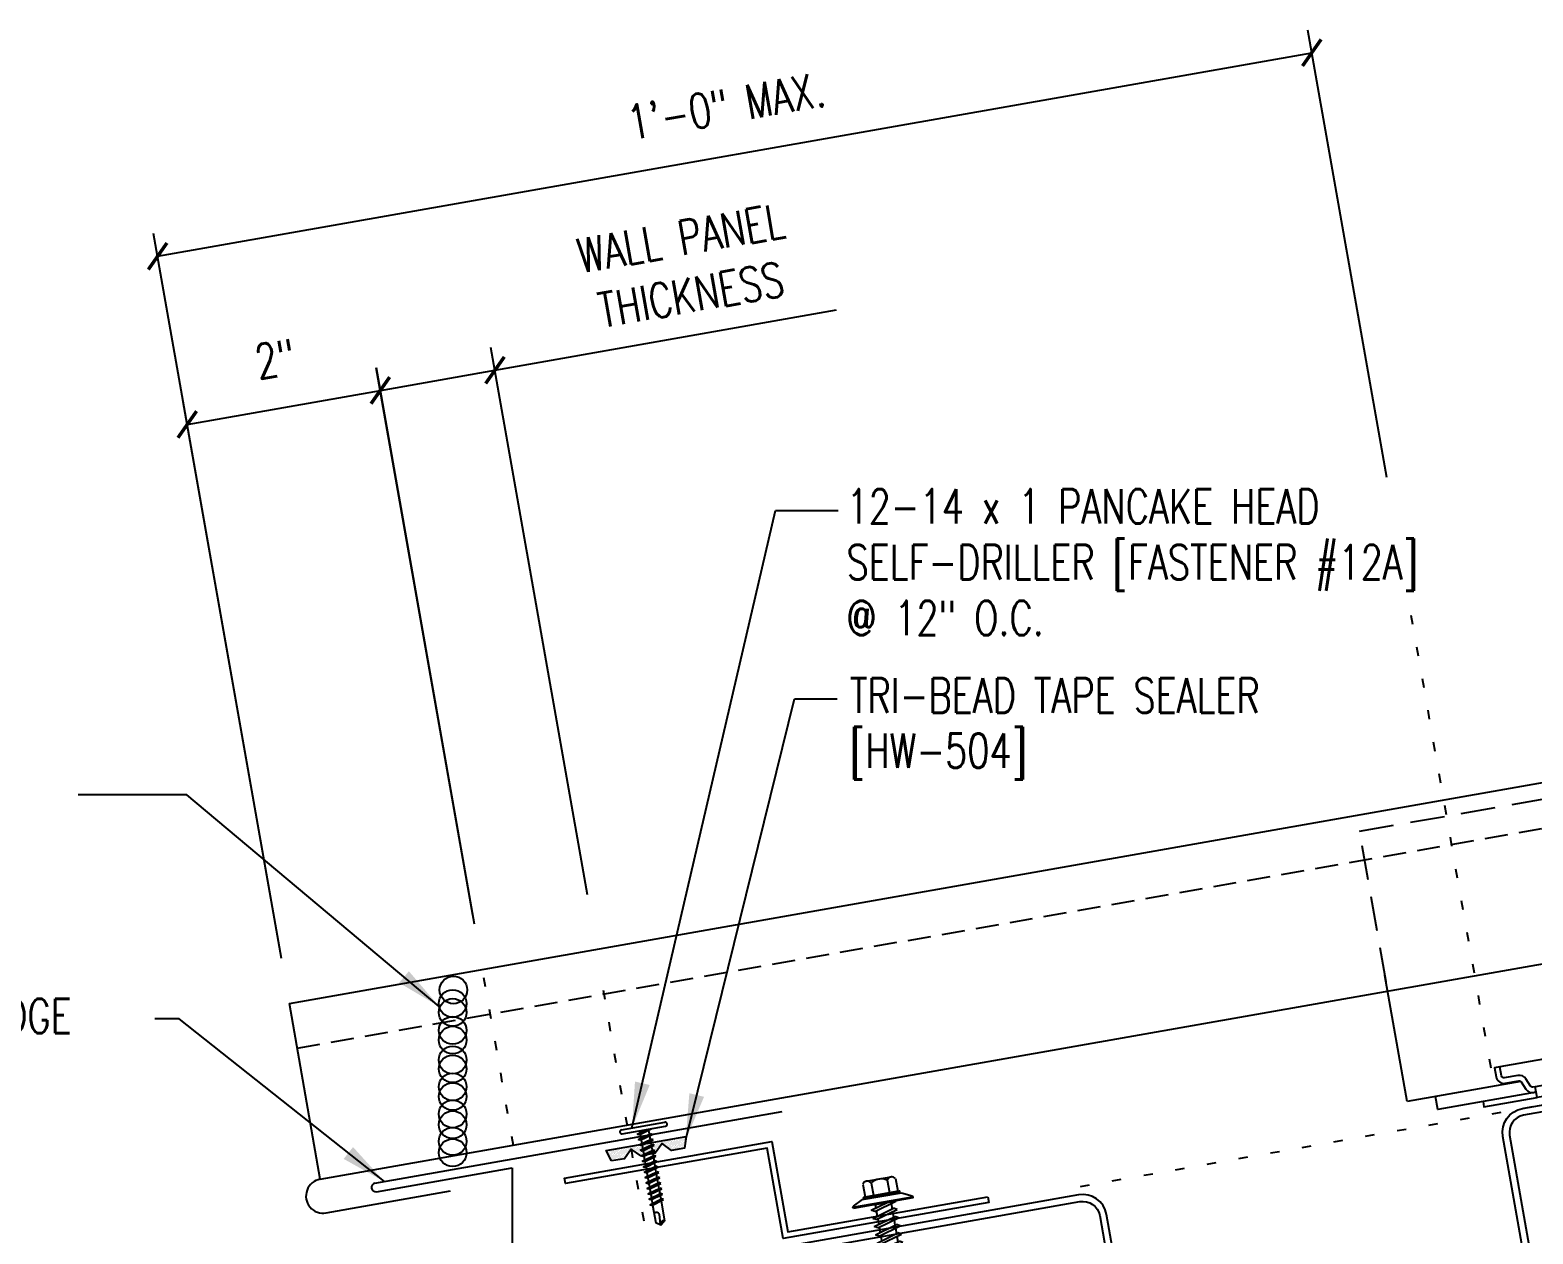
# Model space of a CAD drawing. Header units: inches. Extents: x -1 to 44.1, y 6.6 to 42.1.
# Drawn here: x 17.51 to 33.86, y 23.98 to 37.07 of the extents above; entities that cross this region are included whole.
import ezdxf

# ---------------------------------------------------------------- set-up
doc = ezdxf.new("R2010")
doc.units = ezdxf.units.IN
doc.header["$MEASUREMENT"] = 0
for name, pattern in [('DOT', [0.25, 0, -0.25]), ('HIDDEN', [0.375, 0.25, -0.125]), ('HIDDEN2', [0.1875, 0.125, -0.0625])]:
    doc.linetypes.add(name, pattern=pattern)
for name, color, linetype in [('clip', 5, 'Continuous'), ('DIM', 2, 'Continuous'), ('FASTENER', 9, 'Continuous'), ('PANEL', 11, 'Continuous'), ('STLA', 10, 'Continuous'), ('TAPE', 8, 'Continuous'), ('TEXT', 2, 'Continuous'), ('TRIM', 6, 'Continuous')]:
    doc.layers.add(name, color=color, linetype=linetype)
doc.styles.add('TEXT', font='SIMPLEX', dxfattribs={"width": 0.75, "height": 6})
doc.styles.add('TEXT1', font='ROMANS.shx', dxfattribs={"width": 0.75, "height": 0.375})
doc.dimstyles.new('DETAIL', dxfattribs={"dimscale": 4, "dimtxt": 0.375, "dimasz": 0.0625, "dimexe": 0.0625, "dimexo": 0.125, "dimgap": 0.0625, "dimtad": 1, "dimdec": 4, "dimzin": 3, "dimdsep": 46, "dimlunit": 4, "dimtxsty": 'TEXT1', "dimblk": 'ARCHTICK', "dimcen": 0.0625, "dimclrd": 7, "dimclre": 7, "dimclrt": 2, "dimadec": 0, "dimazin": 0, "dimtfac": 0.59375, "dimtdec": 4, "dimtmove": 0, "dimatfit": 3, "dimfxl": 0, "dimfrac": 2, "dimtolj": 1, "dimtzin": 3, "dimarcsym": 0})
doc.dimstyles.new('DETAIL$7', dxfattribs={"dimscale": 4, "dimtxt": 6, "dimasz": 0.125, "dimexe": 0.0625, "dimexo": 0.125, "dimgap": 0.0625, "dimtad": 1, "dimdec": 5, "dimzin": 3, "dimdsep": 46, "dimlunit": 4, "dimtxsty": 'TEXT', "dimblk": 'ARCHTICK', "dimcen": 0.0625, "dimclrd": 7, "dimclre": 7, "dimclrt": 2, "dimadec": 0, "dimazin": 0, "dimtfac": 0.666667, "dimtdec": 5, "dimtmove": 0, "dimatfit": 3, "dimfxl": 0, "dimfrac": 2, "dimtolj": 1, "dimtzin": 3, "dimarcsym": 0})

# ---------------------------------------------------------------- blocks, each defined once
blk = doc.blocks.new('_ArchTick')
at = {"color": 0, "linetype": 'ByBlock', "const_width": 0.15}
blk.add_lwpolyline([(-0.5, -0.5), (0.5, 0.5)], dxfattribs=at)
blk = doc.blocks.new('*D8')
at = {"layer": 'DEFPOINTS', "color": 0, "linetype": 'Continuous'}
for p in [(22.566, 33.372), (23.659, 27.173), (22.412, 26.953)]:
    blk.add_point(p, dxfattribs=at)
at = {"layer": 'DIM', "color": 7, "linetype": 'Continuous', "lineweight": -2}
for p, q in [((22.566, 33.372), (26.281, 34.027)), ((23.572, 27.665), (22.522, 33.618)), ((22.325, 27.445), (21.275, 33.398)), ((21.319, 33.152), (22.566, 33.372))]:
    blk.add_line(p, q, dxfattribs=at)
at = {"layer": 'DIM', "color": 7, "linetype": 'Continuous', "lineweight": -2, "xscale": 0.25, "yscale": 0.25, "zscale": 0.25}
for p, rotation in [((22.566, 33.372), 9.999999999998309), ((21.319, 33.152), 189.9999999999984)]:
    blk.add_blockref('_ArchTick', p, dxfattribs=dict(at, rotation=rotation))
at = {"layer": 'DIM', "color": 2, "linetype": 'Continuous', "insert": (24.645, 34.5), "char_height": 0.375, "attachment_point": 5, "rotation": 10, "style": 'TEXT1'}
blk.add_mtext('\\A1;WALL PANEL\\PTHICKNESS', dxfattribs=at)
blk = doc.blocks.new('*X4')
at = {"color": 0}
for p, q in [((-0.434, 0.135), (-0.434, 0.135)), ((-0.434, 0.123), (-0.434, 0.123)), ((-0.422, 0.141), (-0.422, 0.141)), ((-0.422, 0.129), (-0.422, 0.129)), ((-0.422, 0.117), (-0.422, 0.117)), ((-0.422, 0.105), (-0.422, 0.105)), ((-0.422, 0.094), (-0.422, 0.094)), ((-0.422, 0.082), (-0.422, 0.082)), ((-0.41, 0.135), (-0.41, 0.135)), ((-0.41, 0.123), (-0.41, 0.123)), ((-0.41, 0.111), (-0.41, 0.111)), ((-0.41, 0.1), (-0.41, 0.1)), ((-0.41, 0.088), (-0.41, 0.088)), ((-0.41, 0.076), (-0.41, 0.076)), ((-0.41, 0.064), (-0.41, 0.064)), ((-0.41, 0.053), (-0.41, 0.053)), ((-0.41, 0.041), (-0.41, 0.041)), ((-0.398, 0.141), (-0.398, 0.141)), ((-0.398, 0.129), (-0.398, 0.129)), ((-0.398, 0.117), (-0.398, 0.117)), ((-0.398, 0.105), (-0.398, 0.105)), ((-0.398, 0.094), (-0.398, 0.094)), ((-0.398, 0.082), (-0.398, 0.082)), ((-0.398, 0.07), (-0.398, 0.07)), ((-0.398, 0.059), (-0.398, 0.059)), ((-0.398, 0.047), (-0.398, 0.047)), ((-0.398, 0.035), (-0.398, 0.035)), ((-0.398, 0.023), (-0.398, 0.023)), ((-0.387, 0.135), (-0.387, 0.135)), ((-0.387, 0.123), (-0.387, 0.123)), ((-0.387, 0.111), (-0.387, 0.111)), ((-0.387, 0.1), (-0.387, 0.1)), ((-0.387, 0.088), (-0.387, 0.088)), ((-0.387, 0.076), (-0.387, 0.076)), ((-0.387, 0.064), (-0.387, 0.064)), ((-0.387, 0.053), (-0.387, 0.053)), ((-0.387, 0.041), (-0.387, 0.041)), ((-0.387, 0.029), (-0.387, 0.029)), ((-0.375, 0.141), (-0.375, 0.141)), ((-0.375, 0.129), (-0.375, 0.129)), ((-0.375, 0.117), (-0.375, 0.117)), ((-0.375, 0.105), (-0.375, 0.105)), ((-0.375, 0.094), (-0.375, 0.094)), ((-0.375, 0.082), (-0.375, 0.082)), ((-0.375, 0.07), (-0.375, 0.07)), ((-0.375, 0.059), (-0.375, 0.059)), ((-0.375, 0.047), (-0.375, 0.047)), ((-0.375, 0.035), (-0.375, 0.035)), ((-0.375, 0.023), (-0.375, 0.023)), ((-0.363, 0.135), (-0.363, 0.135)), ((-0.363, 0.123), (-0.363, 0.123)), ((-0.363, 0.111), (-0.363, 0.111)), ((-0.363, 0.1), (-0.363, 0.1)), ((-0.363, 0.088), (-0.363, 0.088)), ((-0.363, 0.076), (-0.363, 0.076)), ((-0.363, 0.064), (-0.363, 0.064)), ((-0.363, 0.053), (-0.363, 0.053)), ((-0.363, 0.041), (-0.363, 0.041)), ((-0.363, 0.029), (-0.363, 0.029)), ((-0.352, 0.141), (-0.352, 0.141)), ((-0.352, 0.129), (-0.352, 0.129)), ((-0.352, 0.117), (-0.352, 0.117)), ((-0.352, 0.105), (-0.352, 0.105)), ((-0.352, 0.094), (-0.352, 0.094)), ((-0.352, 0.082), (-0.352, 0.082)), ((-0.352, 0.07), (-0.352, 0.07)), ((-0.352, 0.059), (-0.352, 0.059)), ((-0.352, 0.047), (-0.352, 0.047)), ((-0.352, 0.035), (-0.352, 0.035)), ((-0.352, 0.023), (-0.352, 0.023)), ((-0.34, 0.135), (-0.34, 0.135)), ((-0.34, 0.123), (-0.34, 0.123)), ((-0.34, 0.111), (-0.34, 0.111)), ((-0.34, 0.1), (-0.34, 0.1)), ((-0.34, 0.088), (-0.34, 0.088)), ((-0.34, 0.076), (-0.34, 0.076)), ((-0.34, 0.064), (-0.34, 0.064)), ((-0.34, 0.053), (-0.34, 0.053)), ((-0.34, 0.041), (-0.34, 0.041)), ((-0.34, 0.029), (-0.34, 0.029)), ((-0.328, 0.141), (-0.328, 0.141)), ((-0.328, 0.129), (-0.328, 0.129)), ((-0.328, 0.117), (-0.328, 0.117)), ((-0.328, 0.105), (-0.328, 0.105)), ((-0.328, 0.094), (-0.328, 0.094)), ((-0.328, 0.082), (-0.328, 0.082)), ((-0.328, 0.07), (-0.328, 0.07)), ((-0.328, 0.059), (-0.328, 0.059)), ((-0.328, 0.047), (-0.328, 0.047)), ((-0.328, 0.035), (-0.328, 0.035)), ((-0.328, 0.023), (-0.328, 0.023)), ((-0.316, 0.135), (-0.316, 0.135)), ((-0.316, 0.123), (-0.316, 0.123)), ((-0.316, 0.111), (-0.316, 0.111)), ((-0.316, 0.1), (-0.316, 0.1)), ((-0.316, 0.088), (-0.316, 0.088)), ((-0.316, 0.076), (-0.316, 0.076)), ((-0.316, 0.064), (-0.316, 0.064)), ((-0.316, 0.053), (-0.316, 0.053)), ((-0.316, 0.041), (-0.316, 0.041)), ((-0.316, 0.029), (-0.316, 0.029)), ((-0.305, 0.141), (-0.305, 0.141)), ((-0.305, 0.129), (-0.305, 0.129)), ((-0.305, 0.117), (-0.305, 0.117)), ((-0.305, 0.105), (-0.305, 0.105)), ((-0.305, 0.094), (-0.305, 0.094)), ((-0.305, 0.082), (-0.305, 0.082)), ((-0.305, 0.07), (-0.305, 0.07)), ((-0.305, 0.059), (-0.305, 0.059)), ((-0.305, 0.047), (-0.305, 0.047)), ((-0.305, 0.035), (-0.305, 0.035)), ((-0.305, 0.023), (-0.305, 0.023)), ((-0.293, 0.135), (-0.293, 0.135)), ((-0.293, 0.123), (-0.293, 0.123)), ((-0.293, 0.111), (-0.293, 0.111)), ((-0.293, 0.1), (-0.293, 0.1)), ((-0.293, 0.088), (-0.293, 0.088)), ((-0.293, 0.076), (-0.293, 0.076)), ((-0.293, 0.064), (-0.293, 0.064)), ((-0.293, 0.053), (-0.293, 0.053)), ((-0.293, 0.041), (-0.293, 0.041)), ((-0.293, 0.029), (-0.293, 0.029)), ((-0.281, 0.141), (-0.281, 0.141)), ((-0.281, 0.129), (-0.281, 0.129)), ((-0.281, 0.117), (-0.281, 0.117)), ((-0.281, 0.105), (-0.281, 0.105)), ((-0.281, 0.094), (-0.281, 0.094)), ((-0.281, 0.082), (-0.281, 0.082)), ((-0.281, 0.07), (-0.281, 0.07)), ((-0.281, 0.059), (-0.281, 0.059)), ((-0.281, 0.047), (-0.281, 0.047)), ((-0.281, 0.035), (-0.281, 0.035)), ((-0.281, 0.023), (-0.281, 0.023)), ((-0.27, 0.135), (-0.27, 0.135)), ((-0.27, 0.123), (-0.27, 0.123)), ((-0.27, 0.111), (-0.27, 0.111)), ((-0.27, 0.1), (-0.27, 0.1)), ((-0.27, 0.088), (-0.27, 0.088)), ((-0.27, 0.076), (-0.27, 0.076)), ((-0.27, 0.064), (-0.27, 0.064)), ((-0.27, 0.053), (-0.27, 0.053)), ((-0.27, 0.041), (-0.27, 0.041)), ((-0.27, 0.029), (-0.27, 0.029)), ((-0.258, 0.141), (-0.258, 0.141)), ((-0.258, 0.129), (-0.258, 0.129)), ((-0.258, 0.117), (-0.258, 0.117)), ((-0.258, 0.105), (-0.258, 0.105)), ((-0.258, 0.094), (-0.258, 0.094)), ((-0.258, 0.082), (-0.258, 0.082)), ((-0.258, 0.07), (-0.258, 0.07)), ((-0.258, 0.059), (-0.258, 0.059)), ((-0.258, 0.047), (-0.258, 0.047)), ((-0.258, 0.035), (-0.258, 0.035)), ((-0.258, 0.023), (-0.258, 0.023)), ((-0.246, 0.135), (-0.246, 0.135)), ((-0.246, 0.123), (-0.246, 0.123)), ((-0.246, 0.111), (-0.246, 0.111)), ((-0.246, 0.1), (-0.246, 0.1)), ((-0.246, 0.088), (-0.246, 0.088)), ((-0.246, 0.076), (-0.246, 0.076)), ((-0.246, 0.064), (-0.246, 0.064)), ((-0.246, 0.053), (-0.246, 0.053)), ((-0.246, 0.041), (-0.246, 0.041)), ((-0.234, 0.141), (-0.234, 0.141)), ((-0.234, 0.129), (-0.234, 0.129)), ((-0.234, 0.117), (-0.234, 0.117)), ((-0.234, 0.105), (-0.234, 0.105)), ((-0.234, 0.094), (-0.234, 0.094)), ((-0.234, 0.082), (-0.234, 0.082)), ((-0.234, 0.07), (-0.234, 0.07)), ((-0.234, 0.059), (-0.234, 0.059)), ((-0.234, 0.047), (-0.234, 0.047)), ((-0.223, 0.135), (-0.223, 0.135)), ((-0.223, 0.123), (-0.223, 0.123)), ((-0.223, 0.111), (-0.223, 0.111)), ((-0.223, 0.1), (-0.223, 0.1)), ((-0.223, 0.088), (-0.223, 0.088)), ((-0.223, 0.076), (-0.223, 0.076)), ((-0.223, 0.064), (-0.223, 0.064)), ((-0.211, 0.141), (-0.211, 0.141)), ((-0.211, 0.129), (-0.211, 0.129)), ((-0.211, 0.117), (-0.211, 0.117)), ((-0.211, 0.105), (-0.211, 0.105)), ((-0.211, 0.094), (-0.211, 0.094)), ((-0.211, 0.082), (-0.211, 0.082)), ((-0.211, 0.07), (-0.211, 0.07)), ((-0.199, 0.135), (-0.199, 0.135)), ((-0.199, 0.123), (-0.199, 0.123)), ((-0.199, 0.111), (-0.199, 0.111)), ((-0.199, 0.1), (-0.199, 0.1)), ((-0.199, 0.088), (-0.199, 0.088)), ((-0.188, 0.141), (-0.188, 0.141)), ((-0.188, 0.129), (-0.188, 0.129)), ((-0.188, 0.117), (-0.188, 0.117)), ((-0.188, 0.105), (-0.188, 0.105)), ((-0.188, 0.094), (-0.188, 0.094)), ((-0.176, 0.135), (-0.176, 0.135)), ((-0.176, 0.123), (-0.176, 0.123)), ((-0.176, 0.111), (-0.176, 0.111)), ((-0.164, 0.141), (-0.164, 0.141)), ((-0.164, 0.129), (-0.164, 0.129)), ((-0.164, 0.117), (-0.164, 0.117)), ((-0.164, 0.105), (-0.164, 0.105)), ((-0.152, 0.135), (-0.152, 0.135)), ((-0.152, 0.123), (-0.152, 0.123)), ((-0.152, 0.111), (-0.152, 0.111)), ((-0.152, 0.1), (-0.152, 0.1)), ((-0.141, 0.141), (-0.141, 0.141)), ((-0.141, 0.129), (-0.141, 0.129)), ((-0.141, 0.117), (-0.141, 0.117)), ((-0.141, 0.105), (-0.141, 0.105)), ((-0.141, 0.094), (-0.141, 0.094)), ((-0.141, 0.082), (-0.141, 0.082)), ((-0.129, 0.135), (-0.129, 0.135)), ((-0.129, 0.123), (-0.129, 0.123)), ((-0.129, 0.111), (-0.129, 0.111)), ((-0.129, 0.1), (-0.129, 0.1)), ((-0.129, 0.088), (-0.129, 0.088)), ((-0.129, 0.076), (-0.129, 0.076)), ((-0.117, 0.141), (-0.117, 0.141)), ((-0.117, 0.129), (-0.117, 0.129)), ((-0.117, 0.117), (-0.117, 0.117)), ((-0.117, 0.105), (-0.117, 0.105)), ((-0.117, 0.094), (-0.117, 0.094)), ((-0.117, 0.082), (-0.117, 0.082)), ((-0.117, 0.07), (-0.117, 0.07)), ((-0.117, 0.059), (-0.117, 0.059)), ((-0.105, 0.135), (-0.105, 0.135)), ((-0.105, 0.123), (-0.105, 0.123)), ((-0.105, 0.111), (-0.105, 0.111)), ((-0.105, 0.1), (-0.105, 0.1)), ((-0.105, 0.088), (-0.105, 0.088)), ((-0.105, 0.076), (-0.105, 0.076)), ((-0.105, 0.064), (-0.105, 0.064)), ((-0.105, 0.053), (-0.105, 0.053)), ((-0.094, 0.141), (-0.094, 0.141)), ((-0.094, 0.129), (-0.094, 0.129)), ((-0.094, 0.117), (-0.094, 0.117)), ((-0.094, 0.105), (-0.094, 0.105)), ((-0.094, 0.094), (-0.094, 0.094)), ((-0.094, 0.082), (-0.094, 0.082)), ((-0.094, 0.07), (-0.094, 0.07)), ((-0.094, 0.059), (-0.094, 0.059)), ((-0.094, 0.047), (-0.094, 0.047)), ((-0.094, 0.035), (-0.094, 0.035)), ((-0.082, 0.135), (-0.082, 0.135)), ((-0.082, 0.123), (-0.082, 0.123)), ((-0.082, 0.111), (-0.082, 0.111)), ((-0.082, 0.1), (-0.082, 0.1)), ((-0.082, 0.088), (-0.082, 0.088)), ((-0.082, 0.076), (-0.082, 0.076)), ((-0.082, 0.064), (-0.082, 0.064)), ((-0.082, 0.053), (-0.082, 0.053)), ((-0.082, 0.041), (-0.082, 0.041)), ((-0.082, 0.029), (-0.082, 0.029)), ((-0.07, 0.141), (-0.07, 0.141)), ((-0.07, 0.129), (-0.07, 0.129)), ((-0.07, 0.117), (-0.07, 0.117)), ((-0.07, 0.105), (-0.07, 0.105)), ((-0.07, 0.094), (-0.07, 0.094)), ((-0.07, 0.082), (-0.07, 0.082)), ((-0.07, 0.07), (-0.07, 0.07)), ((-0.07, 0.059), (-0.07, 0.059)), ((-0.07, 0.047), (-0.07, 0.047)), ((-0.07, 0.035), (-0.07, 0.035)), ((-0.07, 0.023), (-0.07, 0.023)), ((-0.059, 0.135), (-0.059, 0.135)), ((-0.059, 0.123), (-0.059, 0.123)), ((-0.059, 0.111), (-0.059, 0.111)), ((-0.059, 0.1), (-0.059, 0.1)), ((-0.059, 0.088), (-0.059, 0.088)), ((-0.059, 0.076), (-0.059, 0.076)), ((-0.059, 0.064), (-0.059, 0.064)), ((-0.059, 0.053), (-0.059, 0.053)), ((-0.059, 0.041), (-0.059, 0.041)), ((-0.059, 0.029), (-0.059, 0.029)), ((-0.047, 0.141), (-0.047, 0.141)), ((-0.047, 0.129), (-0.047, 0.129)), ((-0.047, 0.117), (-0.047, 0.117)), ((-0.047, 0.105), (-0.047, 0.105)), ((-0.047, 0.094), (-0.047, 0.094)), ((-0.047, 0.082), (-0.047, 0.082)), ((-0.047, 0.07), (-0.047, 0.07)), ((-0.047, 0.059), (-0.047, 0.059)), ((-0.047, 0.047), (-0.047, 0.047)), ((-0.047, 0.035), (-0.047, 0.035)), ((-0.047, 0.023), (-0.047, 0.023)), ((-0.035, 0.135), (-0.035, 0.135)), ((-0.035, 0.123), (-0.035, 0.123)), ((-0.035, 0.111), (-0.035, 0.111)), ((-0.035, 0.1), (-0.035, 0.1)), ((-0.035, 0.088), (-0.035, 0.088)), ((-0.035, 0.076), (-0.035, 0.076)), ((-0.035, 0.064), (-0.035, 0.064)), ((-0.035, 0.053), (-0.035, 0.053)), ((-0.035, 0.041), (-0.035, 0.041)), ((-0.035, 0.029), (-0.035, 0.029)), ((-0.023, 0.141), (-0.023, 0.141)), ((-0.023, 0.129), (-0.023, 0.129)), ((-0.023, 0.117), (-0.023, 0.117)), ((-0.023, 0.105), (-0.023, 0.105)), ((-0.023, 0.094), (-0.023, 0.094)), ((-0.023, 0.082), (-0.023, 0.082)), ((-0.023, 0.07), (-0.023, 0.07)), ((-0.023, 0.059), (-0.023, 0.059)), ((-0.023, 0.047), (-0.023, 0.047)), ((-0.023, 0.035), (-0.023, 0.035)), ((-0.023, 0.023), (-0.023, 0.023)), ((-0.012, 0.135), (-0.012, 0.135)), ((-0.012, 0.123), (-0.012, 0.123)), ((-0.012, 0.111), (-0.012, 0.111)), ((-0.012, 0.1), (-0.012, 0.1)), ((-0.012, 0.088), (-0.012, 0.088)), ((-0.012, 0.076), (-0.012, 0.076)), ((-0.012, 0.064), (-0.012, 0.064)), ((-0.012, 0.053), (-0.012, 0.053)), ((-0.012, 0.041), (-0.012, 0.041)), ((-0.012, 0.029), (-0.012, 0.029)), ((0, 0.141), (0, 0.141)), ((0, 0.129), (0, 0.129)), ((0, 0.117), (0, 0.117)), ((0, 0.105), (0, 0.105)), ((0, 0.094), (0, 0.094)), ((0, 0.082), (0, 0.082)), ((0, 0.07), (0, 0.07)), ((0, 0.059), (0, 0.059)), ((0, 0.047), (0, 0.047)), ((0, 0.035), (0, 0.035)), ((0, 0.023), (0, 0.023)), ((0.012, 0.135), (0.012, 0.135)), ((0.012, 0.123), (0.012, 0.123)), ((0.012, 0.111), (0.012, 0.111)), ((0.012, 0.1), (0.012, 0.1)), ((0.012, 0.088), (0.012, 0.088)), ((0.012, 0.076), (0.012, 0.076)), ((0.012, 0.064), (0.012, 0.064)), ((0.012, 0.053), (0.012, 0.053)), ((0.012, 0.041), (0.012, 0.041)), ((0.012, 0.029), (0.012, 0.029)), ((0.023, 0.141), (0.023, 0.141)), ((0.023, 0.129), (0.023, 0.129)), ((0.023, 0.117), (0.023, 0.117)), ((0.023, 0.105), (0.023, 0.105)), ((0.023, 0.094), (0.023, 0.094)), ((0.023, 0.082), (0.023, 0.082)), ((0.023, 0.07), (0.023, 0.07)), ((0.023, 0.059), (0.023, 0.059)), ((0.023, 0.047), (0.023, 0.047)), ((0.023, 0.035), (0.023, 0.035)), ((0.023, 0.023), (0.023, 0.023)), ((0.035, 0.135), (0.035, 0.135)), ((0.035, 0.123), (0.035, 0.123)), ((0.035, 0.111), (0.035, 0.111)), ((0.035, 0.1), (0.035, 0.1)), ((0.035, 0.088), (0.035, 0.088)), ((0.035, 0.076), (0.035, 0.076)), ((0.035, 0.064), (0.035, 0.064)), ((0.035, 0.053), (0.035, 0.053)), ((0.035, 0.041), (0.035, 0.041)), ((0.035, 0.029), (0.035, 0.029)), ((0.047, 0.141), (0.047, 0.141)), ((0.047, 0.129), (0.047, 0.129)), ((0.047, 0.117), (0.047, 0.117)), ((0.047, 0.105), (0.047, 0.105)), ((0.047, 0.094), (0.047, 0.094)), ((0.047, 0.082), (0.047, 0.082)), ((0.047, 0.07), (0.047, 0.07)), ((0.047, 0.059), (0.047, 0.059)), ((0.047, 0.047), (0.047, 0.047)), ((0.047, 0.035), (0.047, 0.035)), ((0.047, 0.023), (0.047, 0.023)), ((0.059, 0.135), (0.059, 0.135)), ((0.059, 0.123), (0.059, 0.123)), ((0.059, 0.111), (0.059, 0.111)), ((0.059, 0.1), (0.059, 0.1)), ((0.059, 0.088), (0.059, 0.088)), ((0.059, 0.076), (0.059, 0.076)), ((0.059, 0.064), (0.059, 0.064)), ((0.059, 0.053), (0.059, 0.053)), ((0.059, 0.041), (0.059, 0.041)), ((0.059, 0.029), (0.059, 0.029)), ((0.07, 0.141), (0.07, 0.141)), ((0.07, 0.129), (0.07, 0.129)), ((0.07, 0.117), (0.07, 0.117)), ((0.07, 0.105), (0.07, 0.105)), ((0.07, 0.094), (0.07, 0.094)), ((0.07, 0.082), (0.07, 0.082)), ((0.07, 0.07), (0.07, 0.07)), ((0.07, 0.059), (0.07, 0.059)), ((0.07, 0.047), (0.07, 0.047)), ((0.07, 0.035), (0.07, 0.035)), ((0.07, 0.023), (0.07, 0.023)), ((0.082, 0.135), (0.082, 0.135)), ((0.082, 0.123), (0.082, 0.123)), ((0.082, 0.111), (0.082, 0.111)), ((0.082, 0.1), (0.082, 0.1)), ((0.082, 0.088), (0.082, 0.088)), ((0.082, 0.076), (0.082, 0.076)), ((0.082, 0.064), (0.082, 0.064)), ((0.082, 0.053), (0.082, 0.053)), ((0.082, 0.041), (0.082, 0.041)), ((0.082, 0.029), (0.082, 0.029)), ((0.094, 0.141), (0.094, 0.141)), ((0.094, 0.129), (0.094, 0.129)), ((0.094, 0.117), (0.094, 0.117)), ((0.094, 0.105), (0.094, 0.105)), ((0.094, 0.094), (0.094, 0.094)), ((0.094, 0.082), (0.094, 0.082)), ((0.094, 0.07), (0.094, 0.07)), ((0.094, 0.059), (0.094, 0.059)), ((0.094, 0.047), (0.094, 0.047)), ((0.094, 0.035), (0.094, 0.035)), ((0.105, 0.135), (0.105, 0.135)), ((0.105, 0.123), (0.105, 0.123)), ((0.105, 0.111), (0.105, 0.111)), ((0.105, 0.1), (0.105, 0.1)), ((0.105, 0.088), (0.105, 0.088)), ((0.105, 0.076), (0.105, 0.076)), ((0.105, 0.064), (0.105, 0.064)), ((0.105, 0.053), (0.105, 0.053)), ((0.117, 0.141), (0.117, 0.141)), ((0.117, 0.129), (0.117, 0.129)), ((0.117, 0.117), (0.117, 0.117)), ((0.117, 0.105), (0.117, 0.105)), ((0.117, 0.094), (0.117, 0.094)), ((0.117, 0.082), (0.117, 0.082)), ((0.117, 0.07), (0.117, 0.07)), ((0.117, 0.059), (0.117, 0.059)), ((0.129, 0.135), (0.129, 0.135)), ((0.129, 0.123), (0.129, 0.123)), ((0.129, 0.111), (0.129, 0.111)), ((0.129, 0.1), (0.129, 0.1)), ((0.129, 0.088), (0.129, 0.088)), ((0.129, 0.076), (0.129, 0.076)), ((0.141, 0.141), (0.141, 0.141)), ((0.141, 0.129), (0.141, 0.129)), ((0.141, 0.117), (0.141, 0.117)), ((0.141, 0.105), (0.141, 0.105)), ((0.141, 0.094), (0.141, 0.094)), ((0.141, 0.082), (0.141, 0.082)), ((0.152, 0.135), (0.152, 0.135)), ((0.152, 0.123), (0.152, 0.123)), ((0.152, 0.111), (0.152, 0.111)), ((0.152, 0.1), (0.152, 0.1)), ((0.164, 0.141), (0.164, 0.141)), ((0.164, 0.129), (0.164, 0.129)), ((0.164, 0.117), (0.164, 0.117)), ((0.164, 0.105), (0.164, 0.105)), ((0.176, 0.135), (0.176, 0.135)), ((0.176, 0.123), (0.176, 0.123)), ((0.176, 0.111), (0.176, 0.111)), ((0.188, 0.141), (0.188, 0.141)), ((0.188, 0.129), (0.188, 0.129)), ((0.188, 0.117), (0.188, 0.117)), ((0.188, 0.105), (0.188, 0.105)), ((0.188, 0.094), (0.188, 0.094)), ((0.199, 0.135), (0.199, 0.135)), ((0.199, 0.123), (0.199, 0.123)), ((0.199, 0.111), (0.199, 0.111)), ((0.199, 0.1), (0.199, 0.1)), ((0.199, 0.088), (0.199, 0.088)), ((0.211, 0.141), (0.211, 0.141)), ((0.211, 0.129), (0.211, 0.129)), ((0.211, 0.117), (0.211, 0.117)), ((0.211, 0.105), (0.211, 0.105)), ((0.211, 0.094), (0.211, 0.094)), ((0.211, 0.082), (0.211, 0.082)), ((0.211, 0.07), (0.211, 0.07)), ((0.223, 0.135), (0.223, 0.135)), ((0.223, 0.123), (0.223, 0.123)), ((0.223, 0.111), (0.223, 0.111)), ((0.223, 0.1), (0.223, 0.1)), ((0.223, 0.088), (0.223, 0.088)), ((0.223, 0.076), (0.223, 0.076)), ((0.223, 0.064), (0.223, 0.064)), ((0.234, 0.141), (0.234, 0.141)), ((0.234, 0.129), (0.234, 0.129)), ((0.234, 0.117), (0.234, 0.117)), ((0.234, 0.105), (0.234, 0.105)), ((0.234, 0.094), (0.234, 0.094)), ((0.234, 0.082), (0.234, 0.082)), ((0.234, 0.07), (0.234, 0.07)), ((0.234, 0.059), (0.234, 0.059)), ((0.234, 0.047), (0.234, 0.047)), ((0.246, 0.135), (0.246, 0.135)), ((0.246, 0.123), (0.246, 0.123)), ((0.246, 0.111), (0.246, 0.111)), ((0.246, 0.1), (0.246, 0.1)), ((0.246, 0.088), (0.246, 0.088)), ((0.246, 0.076), (0.246, 0.076)), ((0.246, 0.064), (0.246, 0.064)), ((0.246, 0.053), (0.246, 0.053)), ((0.246, 0.041), (0.246, 0.041)), ((0.258, 0.141), (0.258, 0.141)), ((0.258, 0.129), (0.258, 0.129)), ((0.258, 0.117), (0.258, 0.117)), ((0.258, 0.105), (0.258, 0.105)), ((0.258, 0.094), (0.258, 0.094)), ((0.258, 0.082), (0.258, 0.082)), ((0.258, 0.07), (0.258, 0.07)), ((0.258, 0.059), (0.258, 0.059)), ((0.258, 0.047), (0.258, 0.047)), ((0.258, 0.035), (0.258, 0.035)), ((0.258, 0.023), (0.258, 0.023)), ((0.27, 0.135), (0.27, 0.135)), ((0.27, 0.123), (0.27, 0.123)), ((0.27, 0.111), (0.27, 0.111)), ((0.27, 0.1), (0.27, 0.1)), ((0.27, 0.088), (0.27, 0.088)), ((0.27, 0.076), (0.27, 0.076)), ((0.27, 0.064), (0.27, 0.064)), ((0.27, 0.053), (0.27, 0.053)), ((0.27, 0.041), (0.27, 0.041)), ((0.27, 0.029), (0.27, 0.029)), ((0.281, 0.141), (0.281, 0.141)), ((0.281, 0.129), (0.281, 0.129)), ((0.281, 0.117), (0.281, 0.117)), ((0.281, 0.105), (0.281, 0.105)), ((0.281, 0.094), (0.281, 0.094)), ((0.281, 0.082), (0.281, 0.082)), ((0.281, 0.07), (0.281, 0.07)), ((0.281, 0.059), (0.281, 0.059)), ((0.281, 0.047), (0.281, 0.047)), ((0.281, 0.035), (0.281, 0.035)), ((0.281, 0.023), (0.281, 0.023)), ((0.293, 0.135), (0.293, 0.135)), ((0.293, 0.123), (0.293, 0.123)), ((0.293, 0.111), (0.293, 0.111)), ((0.293, 0.1), (0.293, 0.1)), ((0.293, 0.088), (0.293, 0.088)), ((0.293, 0.076), (0.293, 0.076)), ((0.293, 0.064), (0.293, 0.064)), ((0.293, 0.053), (0.293, 0.053)), ((0.293, 0.041), (0.293, 0.041)), ((0.293, 0.029), (0.293, 0.029)), ((0.305, 0.141), (0.305, 0.141)), ((0.305, 0.129), (0.305, 0.129)), ((0.305, 0.117), (0.305, 0.117)), ((0.305, 0.105), (0.305, 0.105)), ((0.305, 0.094), (0.305, 0.094)), ((0.305, 0.082), (0.305, 0.082)), ((0.305, 0.07), (0.305, 0.07)), ((0.305, 0.059), (0.305, 0.059)), ((0.305, 0.047), (0.305, 0.047)), ((0.305, 0.035), (0.305, 0.035)), ((0.305, 0.023), (0.305, 0.023)), ((0.316, 0.135), (0.316, 0.135)), ((0.316, 0.123), (0.316, 0.123)), ((0.316, 0.111), (0.316, 0.111)), ((0.316, 0.1), (0.316, 0.1)), ((0.316, 0.088), (0.316, 0.088)), ((0.316, 0.076), (0.316, 0.076)), ((0.316, 0.064), (0.316, 0.064)), ((0.316, 0.053), (0.316, 0.053)), ((0.316, 0.041), (0.316, 0.041)), ((0.316, 0.029), (0.316, 0.029)), ((0.328, 0.141), (0.328, 0.141)), ((0.328, 0.129), (0.328, 0.129)), ((0.328, 0.117), (0.328, 0.117)), ((0.328, 0.105), (0.328, 0.105)), ((0.328, 0.094), (0.328, 0.094)), ((0.328, 0.082), (0.328, 0.082)), ((0.328, 0.07), (0.328, 0.07)), ((0.328, 0.059), (0.328, 0.059)), ((0.328, 0.047), (0.328, 0.047)), ((0.328, 0.035), (0.328, 0.035)), ((0.328, 0.023), (0.328, 0.023)), ((0.34, 0.135), (0.34, 0.135)), ((0.34, 0.123), (0.34, 0.123)), ((0.34, 0.111), (0.34, 0.111)), ((0.34, 0.1), (0.34, 0.1)), ((0.34, 0.088), (0.34, 0.088)), ((0.34, 0.076), (0.34, 0.076)), ((0.34, 0.064), (0.34, 0.064)), ((0.34, 0.053), (0.34, 0.053)), ((0.34, 0.041), (0.34, 0.041)), ((0.34, 0.029), (0.34, 0.029)), ((0.352, 0.141), (0.352, 0.141)), ((0.352, 0.129), (0.352, 0.129)), ((0.352, 0.117), (0.352, 0.117)), ((0.352, 0.105), (0.352, 0.105)), ((0.352, 0.094), (0.352, 0.094)), ((0.352, 0.082), (0.352, 0.082)), ((0.352, 0.07), (0.352, 0.07)), ((0.352, 0.059), (0.352, 0.059)), ((0.352, 0.047), (0.352, 0.047)), ((0.352, 0.035), (0.352, 0.035)), ((0.352, 0.023), (0.352, 0.023)), ((0.363, 0.135), (0.363, 0.135)), ((0.363, 0.123), (0.363, 0.123)), ((0.363, 0.111), (0.363, 0.111)), ((0.363, 0.1), (0.363, 0.1)), ((0.363, 0.088), (0.363, 0.088)), ((0.363, 0.076), (0.363, 0.076)), ((0.363, 0.064), (0.363, 0.064)), ((0.363, 0.053), (0.363, 0.053)), ((0.363, 0.041), (0.363, 0.041)), ((0.363, 0.029), (0.363, 0.029)), ((0.375, 0.141), (0.375, 0.141)), ((0.375, 0.129), (0.375, 0.129)), ((0.375, 0.117), (0.375, 0.117)), ((0.375, 0.105), (0.375, 0.105)), ((0.375, 0.094), (0.375, 0.094)), ((0.375, 0.082), (0.375, 0.082)), ((0.375, 0.07), (0.375, 0.07)), ((0.375, 0.059), (0.375, 0.059)), ((0.375, 0.047), (0.375, 0.047)), ((0.375, 0.035), (0.375, 0.035)), ((0.375, 0.023), (0.375, 0.023)), ((0.387, 0.135), (0.387, 0.135)), ((0.387, 0.123), (0.387, 0.123)), ((0.387, 0.111), (0.387, 0.111)), ((0.387, 0.1), (0.387, 0.1)), ((0.387, 0.088), (0.387, 0.088)), ((0.387, 0.076), (0.387, 0.076)), ((0.387, 0.064), (0.387, 0.064)), ((0.387, 0.053), (0.387, 0.053)), ((0.387, 0.041), (0.387, 0.041)), ((0.387, 0.029), (0.387, 0.029)), ((0.398, 0.141), (0.398, 0.141)), ((0.398, 0.129), (0.398, 0.129)), ((0.398, 0.117), (0.398, 0.117)), ((0.398, 0.105), (0.398, 0.105)), ((0.398, 0.094), (0.398, 0.094)), ((0.398, 0.082), (0.398, 0.082)), ((0.398, 0.07), (0.398, 0.07)), ((0.398, 0.059), (0.398, 0.059)), ((0.398, 0.047), (0.398, 0.047)), ((0.398, 0.035), (0.398, 0.035)), ((0.398, 0.023), (0.398, 0.023)), ((0.41, 0.135), (0.41, 0.135)), ((0.41, 0.123), (0.41, 0.123)), ((0.41, 0.111), (0.41, 0.111)), ((0.41, 0.1), (0.41, 0.1)), ((0.41, 0.088), (0.41, 0.088)), ((0.41, 0.076), (0.41, 0.076)), ((0.41, 0.064), (0.41, 0.064)), ((0.41, 0.053), (0.41, 0.053)), ((0.41, 0.041), (0.41, 0.041)), ((0.422, 0.141), (0.422, 0.141)), ((0.422, 0.129), (0.422, 0.129)), ((0.422, 0.117), (0.422, 0.117)), ((0.422, 0.105), (0.422, 0.105)), ((0.422, 0.094), (0.422, 0.094)), ((0.422, 0.082), (0.422, 0.082)), ((0.434, 0.135), (0.434, 0.135)), ((0.434, 0.123), (0.434, 0.123))]:
    blk.add_line(p, q, dxfattribs=at)
blk = doc.blocks.new('TRIBEAD')
at = {"layer": 'TAPE', "color": 9}
blk.add_lwpolyline([(-0.403, 0.018), (-0.442, 0.141), (0.442, 0.141), (0.403, 0.018), (0.26, 0.018), (0.17, 0.109), (0.079, 0.018), (0, 0.018), (-0.079, 0.018), (-0.17, 0.109), (-0.26, 0.018)], close=True, dxfattribs=at)
at = {"layer": 'TAPE', "color": 251}
blk.add_blockref('*X4', (0, 0), dxfattribs=at)
blk = doc.blocks.new('A$C612A22A5')
at = {"layer": 'clip'}
for points in [[(-1.376, 0.083), (-1.376, 0.023), (-0.789, 0.023), (-0.789, 0.143), (-0.814, 0.143, -0.303371), (-0.838, 0.159), (-0.873, 0.244, 0.30332), (-0.953, 0.297), (-1.103, 0.297, -0.41421), (-1.129, 0.323), (-1.129, 0.423), (-1.189, 0.423), (-1.189, 0.323, 0.414221), (-1.103, 0.237), (-0.953, 0.237, -0.303367), (-0.929, 0.221), (-0.894, 0.136, 0.30332), (-0.814, 0.083), (-0.789, 0.083), (-1.876, 0.083), (-1.876, 0.227)], [(1.299, 0.083), (1.299, 0.023), (0.711, 0.023), (0.711, 0.143), (0.736, 0.143, 0.303371), (0.76, 0.159), (0.795, 0.244, -0.30332), (0.875, 0.297), (1.025, 0.297, 0.41421), (1.051, 0.323), (1.051, 0.423), (1.111, 0.423), (1.111, 0.323, -0.414221), (1.025, 0.237), (0.875, 0.237, 0.303367), (0.851, 0.221), (0.816, 0.136, -0.30332), (0.736, 0.083), (0.711, 0.083), (1.799, 0.083), (1.799, 0.227)]]:
    blk.add_lwpolyline(points, format="xyb", dxfattribs=at)
for points in [[(1.051, 0.423), (-1.129, 0.423)], [(0.711, 0.143), (-0.789, 0.143)], [(-0.439, 0.023), (-0.789, 0.023)], [(0.361, 0.023), (-0.439, 0.023)], [(0.711, 0.023), (0.361, 0.023)]]:
    blk.add_lwpolyline(points, dxfattribs=at)
blk = doc.blocks.new('dsc-HW-504')
at = {"layer": 'TEXT', "style": 'TEXT1', "width": 0.75}
for s, p in [('TRI-BEAD TAPE SEALER', (0, 0)), ('[HW-504]', (0, -0.6))]:
    blk.add_text(s, height=0.375, dxfattribs=at).set_placement(p)
at = {"layer": 'TEXT', "style": 'TEXT1', "flags": 1}
for tag, p in [('COLOR', (0, -1.2)), ('CALC', (0, -1.2)), ('OPT1', (0, -1.2)), ('OPT2', (0, -1.2)), ('OPT3', (0, -1.2)), ('GAGE', (0, -1.2)), ('SHPLN', (0, -1.2)), ('PART', (0, -1.2)), ('DESCRIPTION', (0, -1.2)), ('MULTIPLE', (0, -1.2)), ('SPARE1', (0, -1.8)), ('SPARE2', (0, -1.8)), ('SPARE3', (0, -1.8)), ('SPARE4', (0, -1.8)), ('SPARE5', (0, -1.8)), ('SPARE6', (0, -1.8)), ('SPARE7', (0, -1.8)), ('SPARE8', (0, -1.8)), ('SPARE9', (0, -1.8)), ('SPARE10', (0, -1.8))]:
    blk.add_attdef(tag, p, '', height=0.375, dxfattribs=at)
blk = doc.blocks.new('sd19')
at = {"layer": 'FASTENER'}
for p, q in [((-0.181, 0.276), (-0.181, 0.137)), ((-0.135, 0.302), (0.135, 0.302)), ((-0.089, 0.276), (-0.089, 0.137)), ((0.089, 0.276), (0.089, 0.137)), ((0.181, 0.276), (0.181, 0.137)), ((-0.217, 0.114), (-0.326, 0.059)), ((-0.326, 0.059), (-0.326, 0.049)), ((-0.326, 0.049), (0.326, 0.049)), ((-0.217, 0.114), (0.217, 0.114)), ((-0.193, 0.137), (0.193, 0.137)), ((-0.193, 0.119), (0.193, 0.119)), ((-0.181, 0.137), (0.181, 0.137)), ((-0.139, -0.016), (0.046, 0.037)), ((-0.104, -0.036), (0.139, 0.033)), ((-0.086, 0.037), (0.086, 0.037)), ((-0.086, 0.037), (-0.086, -0.001)), ((0.086, 0.037), (0.133, 0.037)), ((0.086, 0.018), (0.086, -0.042)), ((0.139, 0.033), (0.133, 0.037)), ((0.217, 0.114), (0.326, 0.059)), ((0.326, 0.059), (0.326, 0.049)), ((-0.104, -0.036), (-0.139, -0.016)), ((-0.139, -0.107), (0.104, -0.038)), ((-0.104, -0.127), (-0.139, -0.107)), ((-0.139, -0.198), (0.104, -0.128)), ((-0.104, -0.127), (0.139, -0.058)), ((-0.104, -0.218), (0.139, -0.149)), ((-0.086, -0.031), (-0.086, -0.092)), ((-0.086, -0.122), (-0.086, -0.183)), ((0.086, -0.073), (0.086, -0.133)), ((0.139, -0.058), (0.104, -0.038)), ((0.139, -0.149), (0.104, -0.128)), ((-0.104, -0.218), (-0.139, -0.198)), ((-0.139, -0.289), (0.104, -0.219)), ((-0.104, -0.309), (-0.139, -0.289)), ((-0.139, -0.38), (0.104, -0.31)), ((-0.104, -0.309), (0.139, -0.239)), ((-0.086, -0.213), (-0.086, -0.274)), ((-0.086, -0.304), (-0.086, -0.364)), ((0.086, -0.164), (0.086, -0.224)), ((0.086, -0.255), (0.086, -0.315)), ((0.139, -0.239), (0.104, -0.219)), ((0.139, -0.33), (0.104, -0.31)), ((-0.104, -0.4), (-0.139, -0.38)), ((-0.139, -0.47), (0.104, -0.401)), ((-0.104, -0.491), (-0.139, -0.47)), ((-0.104, -0.4), (0.139, -0.33)), ((-0.104, -0.491), (0.139, -0.421)), ((-0.086, -0.395), (-0.086, -0.455)), ((-0.086, -0.486), (-0.086, -0.546)), ((0.086, -0.345), (0.086, -0.406)), ((0.086, -0.436), (0.086, -0.497)), ((0.139, -0.421), (0.104, -0.401)), ((-0.139, -0.561), (0.104, -0.492)), ((-0.104, -0.581), (-0.139, -0.561)), ((-0.139, -0.652), (0.104, -0.583)), ((-0.104, -0.672), (-0.139, -0.652)), ((-0.104, -0.581), (0.139, -0.512)), ((-0.104, -0.672), (0.139, -0.603)), ((-0.086, -0.577), (-0.086, -0.637)), ((0.086, -0.527), (0.086, -0.588)), ((0.086, -0.618), (0.086, -0.679)), ((0.139, -0.512), (0.104, -0.492)), ((0.139, -0.603), (0.104, -0.583)), ((-0.139, -0.743), (0.104, -0.674)), ((-0.104, -0.763), (-0.139, -0.743)), ((-0.104, -0.763), (0.139, -0.694)), ((-0.086, -0.667), (-0.086, -0.728)), ((-0.086, -0.758), (-0.086, -1.05)), ((0.086, -0.709), (0.086, -1.05)), ((0.139, -0.694), (0.104, -0.674)), ((-0.002, -1.095), (0.014, -0.909)), ((0, -1.111), (-0.086, -1.05)), ((0, -1.111), (0.086, -1.05))]:
    blk.add_line(p, q, dxfattribs=at)
blk.add_lwpolyline([(-0.331, 0.037), (-0.331, 0.049), (0.331, 0.049), (0.331, 0.037)], close=True, dxfattribs=at)
for centre, radius, start, end in [((-0.135, 0.25), 0.0527, 29.8754, 150.1246), ((0, 0.138), 0.164, 56.9974, 123.0026), ((0.135, 0.25), 0.0527, 29.8754, 150.1246), ((-0.193, 0.128), 0.00894, 90, 270), ((0.193, 0.128), 0.00894, 270, 90), ((-0.046, -0.921), 0.0615, 11.1445, 130.906), ((0.054, -1.097), 0.0563, 55.4585, 194.8454)]:
    blk.add_arc(centre, radius, start, end, dxfattribs=at)
blk = doc.blocks.new('sd3')
at = {"layer": 'FASTENER'}
for p, q in [((-0.24, 0.082), (0.24, 0.082)), ((-0.24, 0.037), (0.24, 0.037)), ((-0.078, 0.008), (0.023, 0.037)), ((-0.058, -0.003), (-0.078, 0.008)), ((-0.058, -0.003), (0.08, 0.036)), ((-0.048, 0.037), (-0.048, 0.017)), ((0.05, 0.027), (0.05, -0.016)), ((-0.078, -0.052), (0.06, -0.013)), ((-0.058, -0.064), (-0.078, -0.052)), ((-0.078, -0.112), (0.06, -0.073)), ((-0.058, -0.124), (-0.078, -0.112)), ((-0.078, -0.172), (0.06, -0.133)), ((-0.058, -0.064), (0.08, -0.024)), ((-0.058, -0.124), (0.08, -0.084)), ((-0.058, -0.184), (0.08, -0.144)), ((-0.048, -0.001), (-0.048, -0.044)), ((-0.048, -0.061), (-0.048, -0.104)), ((-0.048, -0.121), (-0.048, -0.164)), ((0.05, -0.033), (0.05, -0.076)), ((0.05, -0.093), (0.05, -0.136)), ((0.05, -0.153), (0.05, -0.196)), ((0.08, -0.024), (0.06, -0.013)), ((0.08, -0.084), (0.06, -0.073)), ((0.08, -0.144), (0.06, -0.133)), ((-0.058, -0.184), (-0.078, -0.172)), ((-0.078, -0.232), (0.06, -0.193)), ((-0.058, -0.244), (-0.078, -0.232)), ((-0.078, -0.292), (0.06, -0.253)), ((-0.058, -0.304), (-0.078, -0.292)), ((-0.078, -0.353), (0.06, -0.313)), ((-0.058, -0.244), (0.08, -0.204)), ((-0.058, -0.304), (0.08, -0.264)), ((-0.058, -0.364), (0.08, -0.325)), ((-0.048, -0.181), (-0.048, -0.224)), ((-0.048, -0.241), (-0.048, -0.284)), ((-0.048, -0.301), (-0.048, -0.344)), ((0.05, -0.213), (0.05, -0.256)), ((0.05, -0.273), (0.05, -0.316)), ((0.08, -0.204), (0.06, -0.193)), ((0.08, -0.264), (0.06, -0.253)), ((0.08, -0.325), (0.06, -0.313)), ((-0.058, -0.364), (-0.078, -0.353)), ((-0.078, -0.413), (0.06, -0.373)), ((-0.058, -0.424), (-0.078, -0.413)), ((-0.078, -0.473), (0.06, -0.433)), ((-0.058, -0.484), (-0.078, -0.473)), ((-0.058, -0.424), (0.08, -0.385)), ((-0.058, -0.484), (0.08, -0.445)), ((-0.048, -0.361), (-0.048, -0.404)), ((-0.048, -0.421), (-0.048, -0.464)), ((-0.048, -0.481), (-0.048, -0.524)), ((0.05, -0.333), (0.05, -0.376)), ((0.05, -0.393), (0.05, -0.436)), ((0.05, -0.453), (0.05, -0.496)), ((0.08, -0.385), (0.06, -0.373)), ((0.08, -0.445), (0.06, -0.433)), ((-0.078, -0.533), (0.06, -0.493)), ((-0.058, -0.544), (-0.078, -0.533)), ((-0.078, -0.593), (0.06, -0.553)), ((-0.058, -0.604), (-0.078, -0.593)), ((-0.078, -0.653), (0.06, -0.614)), ((-0.058, -0.664), (-0.078, -0.653)), ((-0.058, -0.544), (0.08, -0.505)), ((-0.058, -0.604), (0.08, -0.565)), ((-0.058, -0.664), (0.08, -0.625)), ((-0.048, -0.541), (-0.048, -0.584)), ((-0.048, -0.601), (-0.048, -0.644)), ((0.05, -0.513), (0.05, -0.556)), ((0.05, -0.573), (0.05, -0.616)), ((0.05, -0.634), (0.05, -0.676)), ((0.08, -0.505), (0.06, -0.493)), ((0.08, -0.565), (0.06, -0.553)), ((0.08, -0.625), (0.06, -0.614)), ((-0.078, -0.713), (0.06, -0.674)), ((-0.058, -0.724), (-0.078, -0.713)), ((-0.078, -0.773), (0.06, -0.734)), ((-0.058, -0.785), (-0.078, -0.773)), ((-0.058, -0.724), (0.08, -0.685)), ((-0.058, -0.785), (0.08, -0.745)), ((-0.048, -0.662), (-0.048, -0.704)), ((-0.048, -0.722), (-0.048, -0.765)), ((-0.048, -0.782), (-0.048, -0.977)), ((0.05, -0.694), (0.05, -0.737)), ((0.05, -0.754), (0.05, -0.977)), ((0.08, -0.685), (0.06, -0.674)), ((0.08, -0.745), (0.06, -0.734)), ((0.001, -1.011), (-0.048, -0.977)), ((0, -1.003), (0.009, -0.896)), ((0.001, -1.011), (0.05, -0.977))]:
    blk.add_line(p, q, dxfattribs=at)
for centre, radius, start, end in [((-0.238, 0.06), 0.0227, 94.6639, 265.3361), ((0.238, 0.06), 0.0227, 274.6639, 85.3361), ((-0.025, -0.903), 0.0349, 11.1445, 130.906), ((0.032, -1.003), 0.032, 55.4585, 194.8454)]:
    blk.add_arc(centre, radius, start, end, dxfattribs=at)
blk = doc.blocks.new('FD-F12A')
at = {"layer": 'TEXT', "style": 'TEXT1', "width": 0.75}
for s, p in [('12-14 x 1 PANCAKE HEAD', (0.0047, -0.0408)), ('SELF-DRILLER [FASTENER #12A]', (0.0047, -0.1926))]:
    blk.add_text(s, height=0.09375, dxfattribs=at).set_placement(p)
blk.add_attdef('(QUANTITY)', (0.0047, -0.3444), '', height=0.0938, dxfattribs=at)
blk = doc.blocks.new('dsc-T-5151')
at = {"layer": 'TEXT', "style": 'TEXT1', "width": 0.75}
for s, p in [('EAVE TRIM W/DRIP EDGE', (0, 0)), ('[T-5151]', (0, -0.6))]:
    blk.add_text(s, height=0.375, dxfattribs=at).set_placement(p)
at = {"layer": 'TEXT', "style": 'TEXT1', "flags": 1}
for tag, p in [('COLOR', (0, -1.2)), ('CALC', (0, -1.2)), ('OPT1', (0, -1.2)), ('OPT2', (0, -1.2)), ('OPT3', (0, -1.2)), ('GAGE', (0, -1.2)), ('SHPLN', (0, -1.2)), ('PART', (0, -1.2)), ('DESCRIPTION', (0, -1.2)), ('MULTIPLE', (0, -1.2)), ('SPARE1', (0, -1.8)), ('SPARE2', (0, -1.8)), ('SPARE3', (0, -1.8)), ('SPARE4', (0, -1.8)), ('SPARE5', (0, -1.8)), ('SPARE6', (0, -1.8)), ('SPARE7', (0, -1.8)), ('SPARE8', (0, -1.8)), ('SPARE9', (0, -1.8)), ('SPARE10', (0, -1.8))]:
    blk.add_attdef(tag, p, '', height=0.375, dxfattribs=at)
blk = doc.blocks.new('A$C5BA1300C')
at = {"layer": 'TRIM'}
for p, q in [((-2.13, 0.183), (2.301, 0.964)), ((-2.114, 0.09), (-0.637, 0.351)), ((-0.637, 0.351), (-0.637, -2.649)), ((-0.637, -2.649), (-1.079, -3.091)), ((-0.659, -2.804), (-1.012, -3.158))]:
    blk.add_line(p, q, dxfattribs=at)
for centre, radius, start, end in [((-2.12, 0.137), 0.0469, 103.0478, 276.9522), ((-1.041, -3.12), 0.0474, 143.1229, 306.8771)]:
    blk.add_arc(centre, radius, start, end, dxfattribs=at)

msp = doc.modelspace()

# ---------------------------------------------------------------- linework, layer by layer
at = {"color": 7}
for p, q in [((32.2676, 32.20477), (31.40948, 37.07142)), ((18.89569, 34.61105), (31.45289, 36.82522)), ((20.24225, 26.97433), (18.85228, 34.85725)), ((22.34279, 27.34471), (21.27539, 33.39823)), ((19.21826, 32.78165), (21.3188, 33.15203)), ((20.24225, 26.97433), (19.17485, 33.02785))]:
    msp.add_line(p, q, dxfattribs=at)
at = {"layer": 'clip', "linetype": 'HIDDEN', "ltscale": 1.5}
for p, q in [((31.97165, 28.35623), (36.20633, 29.10291)), ((32.2603, 26.71922), (31.97165, 28.35623))]:
    msp.add_line(p, q, dxfattribs=at)
at = {"layer": 'clip'}
for p, q in [((32.48976, 25.4179), (32.24808, 26.78853)), ((33.72687, 25.63603), (32.48976, 25.4179))]:
    msp.add_line(p, q, dxfattribs=at)
at = {"layer": 'DIM', "color": 7, "linetype": 'Continuous'}
msp.add_line((22.3251, 27.44502), (21.27539, 33.39823), dxfattribs=at)
at = {"layer": 'DIM', "linetype": 'DOT'}
for p, q in [((32.53172, 30.70688), (33.43394, 25.59015)), ((22.76691, 24.93942), (22.41193, 26.95261)), ((24.24967, 23.77008), (23.7375, 26.67474)), ((28.93551, 24.49295), (41.56221, 26.71938))]:
    msp.add_line(p, q, dxfattribs=at)
at = {"layer": 'PANEL'}
for p, q in [((20.32907, 26.48192), (40.98753, 30.12457)), ((20.66595, 24.5714), (41.32928, 28.2149)), ((20.66595, 24.5714), (20.32907, 26.48192)), ((20.73039, 24.20593), (22.0822, 24.44429))]:
    msp.add_line(p, q, dxfattribs=at)
at = {"layer": 'PANEL', "color": 8, "linetype": 'HIDDEN2', "ltscale": 2}
msp.add_line((20.41439, 25.99809), (41.07284, 29.64073), dxfattribs=at)
at = {"layer": 'PANEL'}
msp.add_arc((20.69506, 24.38811), 0.18558, 99.022426, 280.977574, dxfattribs=at)
at = {"layer": 'STLA'}
for points in [[(31.88403, 18.05723), (32.49513, 17.54446, 0.22169466), (32.64821, 17.50344), (34.6085, 17.84909, 0.41421356), (34.76059, 18.0663), (34.11153, 21.74732), (33.53145, 25.0371, -0.41421356), (33.74414, 25.34084), (35.45823, 25.64309, -0.22169466), (35.6723, 25.58573), (36.2834, 25.07295), (36.23538, 25.01573), (35.62429, 25.5285, 0.22169466), (35.4712, 25.56952), (33.75711, 25.26728, 0.41421356), (33.60502, 25.05007), (34.1851, 21.76029), (34.83416, 18.07927, -0.41421356), (34.62147, 17.77553), (32.66118, 17.42987, -0.22169466), (32.44711, 17.48723), (31.83601, 18.00001)], [(29.35604, 23.41278), (29.21924, 24.18861, 0.41421356), (28.91549, 24.4013), (24.46634, 23.61679, 0.36397023), (24.24967, 23.35858), (24.24967, 15.84079, 0.41421356), (24.51187, 15.57859), (28.98747, 15.57859, 0.41421356), (29.24967, 15.84079), (29.24967, 16.62859), (29.17497, 16.62859), (29.17497, 15.84079, -0.41421356), (28.98747, 15.65329), (24.51187, 15.65329, -0.41421356), (24.32437, 15.84079), (24.32437, 23.35858, -0.36397023), (24.47931, 23.54323), (28.92847, 24.32773, -0.41421356), (29.14568, 24.17564), (29.28248, 23.39981)]]:
    msp.add_lwpolyline(points, format="xyb", close=True, dxfattribs=at)
msp.add_lwpolyline([(27.92827, 24.3817), (27.93912, 24.32015), (25.7009, 23.92549), (25.52725, 24.9103), (23.33384, 24.52354), (23.32299, 24.58509), (25.57795, 24.9827), (25.7516, 23.9979)], close=True, dxfattribs=at)
at = {"layer": 'TAPE'}
for centre in [(22.1141, 26.63047), (22.10588, 26.48255), (22.10588, 26.3862), (22.10588, 26.19055), (22.10588, 26.08518), (22.10588, 25.86866), (22.10588, 25.77232), (22.10588, 25.57667), (22.10588, 25.47129), (22.10588, 25.28166), (22.10588, 25.16425), (22.10588, 24.98365), (22.10588, 24.86022)]:
    msp.add_circle(centre, 0.14987, dxfattribs=at)

# ---------------------------------------------------------------- block references
at = {"color": 7, "xscale": 0.25, "yscale": 0.25, "zscale": 0.25}
for p, rotation in [((31.45289, 36.82522), 9.999999999999849), ((18.89569, 34.61105), 189.9999999999998), ((21.3188, 33.15203), 10.00000000000005), ((19.21826, 32.78165), 190.0000000000001)]:
    msp.add_blockref('_ArchTick', p, dxfattribs=dict(at, rotation=rotation))
msp.add_blockref('A$C5BA1300C', (23.38978, 24.34552))
at = {"layer": 'clip', "color": 54, "rotation": 9.999999999999824}
msp.add_blockref('A$C612A22A5', (34.68495, 25.57395), dxfattribs=at)
at = {"layer": 'FASTENER'}
for name, p, rotation in [('sd3', (24.19256, 25.06924), 9.999999999999977), ('sd19', (26.79436, 24.2756), 9.999999999999952)]:
    msp.add_blockref(name, p, dxfattribs=dict(at, rotation=rotation))
at = {"layer": 'TAPE', "rotation": 9.999999999999977}
msp.add_blockref('TRIBEAD', (24.23476, 24.82258), dxfattribs=at)
at = {"layer": 'TEXT', "xscale": 4, "yscale": 4, "zscale": 4}
msp.add_blockref('FD-F12A', (26.37234, 31.86644), dxfattribs=at).add_auto_attribs({'(QUANTITY)': '@ 12" O.C.'})
at = {"layer": 'TEXT'}
for name, p in [('dsc-HW-504', (26.42688, 29.64601)), ('dsc-T-5151', (13.28417, 26.15973))]:
    msp.add_blockref(name, p, dxfattribs=at)

# ---------------------------------------------------------------- texts
at = {"color": 2, "char_height": 0.375, "attachment_point": 5, "rotation": 10, "style": 'TEXT1'}
for s, insert in [('\\A1;1\'-0" MAX.', (25.08126, 36.24571)), ('\\A1;2"', (20.17551, 33.49441))]:
    msp.add_mtext(s, dxfattribs=dict(at, insert=insert))

# ---------------------------------------------------------------- dimensions: what is measured, and where the dimension line sits
at = {"layer": 'DIM', "linetype": 'Continuous'}
dim = msp.add_linear_dim(base=(22.56591, 33.37193), p1=(22.41193, 26.95261), p2=(23.65904, 27.17251), angle=190, text='WALL PANEL\\PTHICKNESS', dimstyle='DETAIL', dxfattribs=at)
dim.commit()
dim.dimension.update_dxf_attribs({"geometry": '*D8', "text_midpoint": (24.77555, 33.76154), "dimtype": 160})

# ---------------------------------------------------------------- leaders
for points in [[(24.05625, 25.12866), (25.61806, 31.84437), (26.30136, 31.84437)], [(24.64076, 25.00216), (25.82434, 29.79567), (26.28847, 29.79567)], [(21.95957, 26.4501), (19.21281, 28.75301), (18.03141, 28.75301)], [(21.36282, 24.54629), (19.13, 26.31712), (18.86519, 26.31712)]]:
    msp.add_leader(points, dimstyle='DETAIL$7')

doc.saveas('drawing.dxf')
